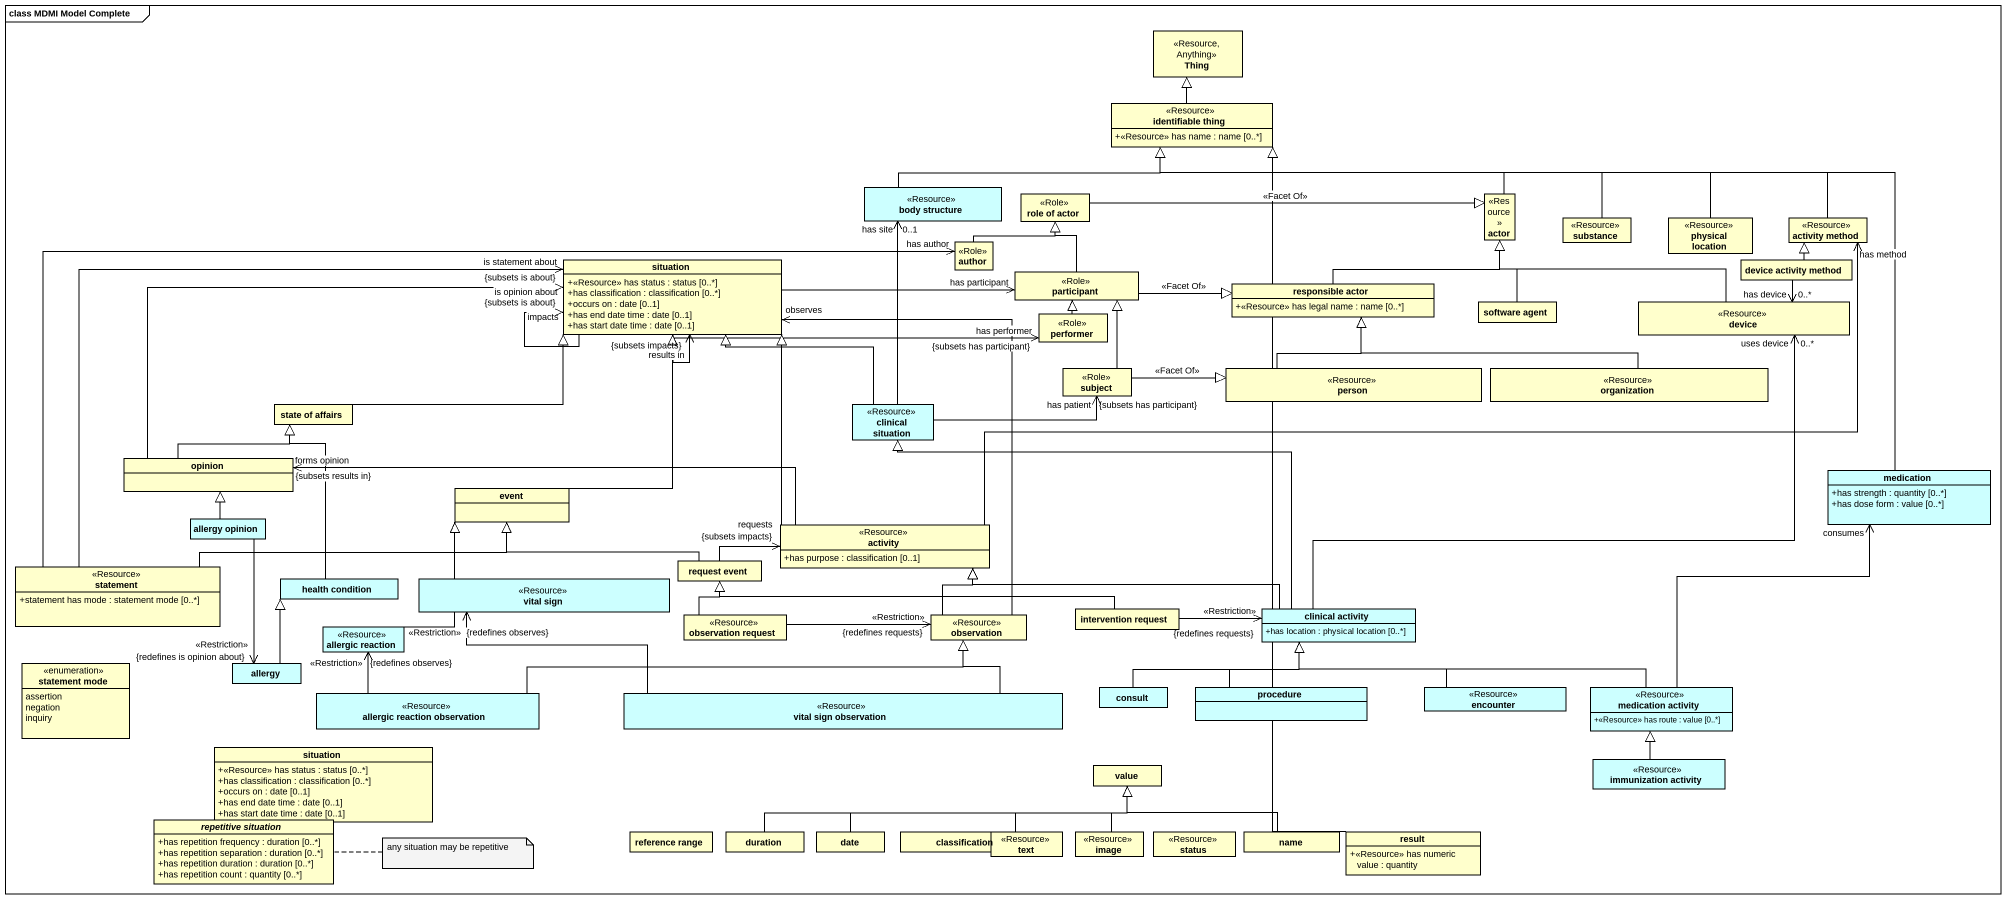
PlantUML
@startuml
mainframe class MDMI Model Complete
hide circle
hide empty members
skinparam classAttributeIconSize 0
class Thing <<Resource, Anything>>
class "identifiable thing" as identifiable_thing <<Resource>> {
  +<<Resource>> has name : name [0..*]
}
class "body structure" as body_structure <<Resource>> #CCFFFF
class "role of actor" as role_of_actor <<Role>> #FFFFCC
class "actor" as actor_ <<Resource>>
class substance <<Resource>> #FFFFCC
class "physical location" as physical_location <<Resource>> #FFFFCC
class "activity method" as activity_method <<Resource>>
class situation {
  +<<Resource>> has status : status [0..*]
  +has classification : classification [0..*]
  +occurs on : date [0..1]
  +has end date time : date [0..1]
  +has start date time : date [0..1]
}
class author <<Role>> #FFFFCC
class "participant" as participant_ <<Role>> #FFFFCC
class "device activity method" as device_activity_method
class "responsible actor" as responsible_actor {
  +<<Resource>> has legal name : name [0..*]
}
class "software agent" as software_agent
class device <<Resource>>
class performer <<Role>> #FFFFCC
class subject <<Role>> #FFFFCC
class "person" as person_ <<Resource>>
class organization <<Resource>>
class "state of affairs" as state_of_affairs
class "clinical situation" as clinical_situation <<Resource>> #CCFFFF
class opinion
class event
class medication #CCFFFF {
  +has strength : quantity [0..*]
  +has dose form : value [0..*]
}
class "allergy opinion" as allergy_opinion #CCFFFF
class activity <<Resource>> {
  +has purpose : classification [0..1]
}
class statement <<Resource>> {
  +statement has mode : statement mode [0..*]
}
class "health condition" as health_condition #CCFFFF
class "vital sign" as vital_sign <<Resource>> #CCFFFF
class "request event" as request_event
class "observation request" as observation_request <<Resource>>
class observation <<Resource>>
class "intervention request" as intervention_request
class "clinical activity" as clinical_activity #CCFFFF {
  +has location : physical location [0..*]
}
class "allergic reaction" as allergic_reaction <<Resource>> #CCFFFF
enum "statement mode" as statement_mode {
  assertion
  negation
  inquiry
}
class allergy #CCFFFF
class "allergic reaction observation" as allergic_reaction_2 <<Resource>> #CCFFFF
class "vital sign observation" as vital_sign_observation <<Resource>> #CCFFFF
class consult #CCFFFF
class procedure #CCFFFF
class encounter <<Resource>> #CCFFFF
class "medication activity" as medication_activity <<Resource>> #CCFFFF {
  +<<Resource>> has route : value [0..*]
}
class "situation" as situation_2 {
  +<<Resource>> has status : status [0..*]
  +has classification : classification [0..*]
  +occurs on : date [0..1]
  +has end date time : date [0..1]
  +has start date time : date [0..1]
}
class value
class "immunization activity" as immunization_activity <<Resource>> #CCFFFF
abstract class "repetitive situation" as repetitive_situation {
  +has repetition frequency : duration [0..*]
  +has repetition separation : duration [0..*]
  +has repetition duration : duration [0..*]
  +has repetition count : quantity [0..*]
}
class "reference range" as reference_range
class duration
class date
class classification
class text <<Resource>>
class image <<Resource>>
class status <<Resource>>
class name
class result {
  +<<Resource>> has numeric value : quantity
}
identifiable_thing -up-|> Thing
body_structure -right-|> identifiable_thing
role_of_actor -right-|> actor_ : <<Facet Of>>
actor_ -left-|> identifiable_thing
substance -left-|> identifiable_thing
physical_location -left-|> identifiable_thing
activity_method -left-|> identifiable_thing
situation --> "impacts" situation
situation --> "results in\n{subsets impacts}" situation
situation -right-> "has participant" participant_
situation -right-> "has performer\n{subsets has participant}" performer
author -right-|> role_of_actor
participant_ -up-|> role_of_actor
participant_ -right-|> responsible_actor : <<Facet Of>>
device_activity_method -up-|> activity_method
device_activity_method --> "has device\n0..*" device
responsible_actor -right-|> actor_
software_agent -up-|> actor_
device -left-|> actor_
performer -up-|> participant_
subject -up-|> participant_
subject -right-|> person_ : <<Facet Of>>
person_ -up-|> responsible_actor
organization -left-|> responsible_actor
state_of_affairs -right-|> situation
clinical_situation -up-> "has site\n0..1" body_structure
clinical_situation -left-|> situation
clinical_situation -right-> "has patient\n{subsets has participant}" subject
opinion -right-> "is opinion about\n{subsets is about}" situation
opinion -right-|> state_of_affairs
event -up-|> situation
medication -left-|> identifiable_thing
allergy_opinion -up-|> opinion
allergy_opinion --> "<<Restriction>>\n{redefines is opinion about}" allergy
activity -right-> "has method" activity_method
activity -up-|> situation
activity -left-> "forms opinion\n{subsets results in}" opinion
statement -right-> "is statement about\n{subsets is about}" situation
statement -right-> "has author" author
statement -right-|> event
health_condition -up-|> state_of_affairs
request_event -left-|> event
request_event -right-> "requests\n{subsets impacts}" activity
observation_request -up-|> request_event
observation_request -right-> "<<Restriction>>\n{redefines requests}" observation
observation -up-> "observes" situation
observation -up-|> activity
intervention_request -left-|> request_event
intervention_request -right-> "<<Restriction>>\n{redefines requests}" clinical_activity
clinical_activity -up-> "uses device\n0..*" device
clinical_activity -left-|> clinical_situation
clinical_activity -left-|> activity
allergic_reaction -up-|> event
allergy -up-|> health_condition
allergic_reaction_2 -right-|> observation
allergic_reaction_2 -up-> "<<Restriction>>\n{redefines observes}" allergic_reaction
vital_sign_observation -left-> "<<Restriction>>\n{redefines observes}" vital_sign
vital_sign_observation -up-|> observation
consult -right-|> clinical_activity
procedure -up-|> clinical_activity
encounter -left-|> clinical_activity
medication_activity -up-> "consumes" medication
medication_activity -left-|> clinical_activity
immunization_activity -up-|> medication_activity
duration -right-|> value
date -right-|> value
text -up-|> value
image -up-|> value
name -left-|> value
result -up-|> identifiable_thing
note right of repetitive_situation : any situation may be repetitive
@enduml
